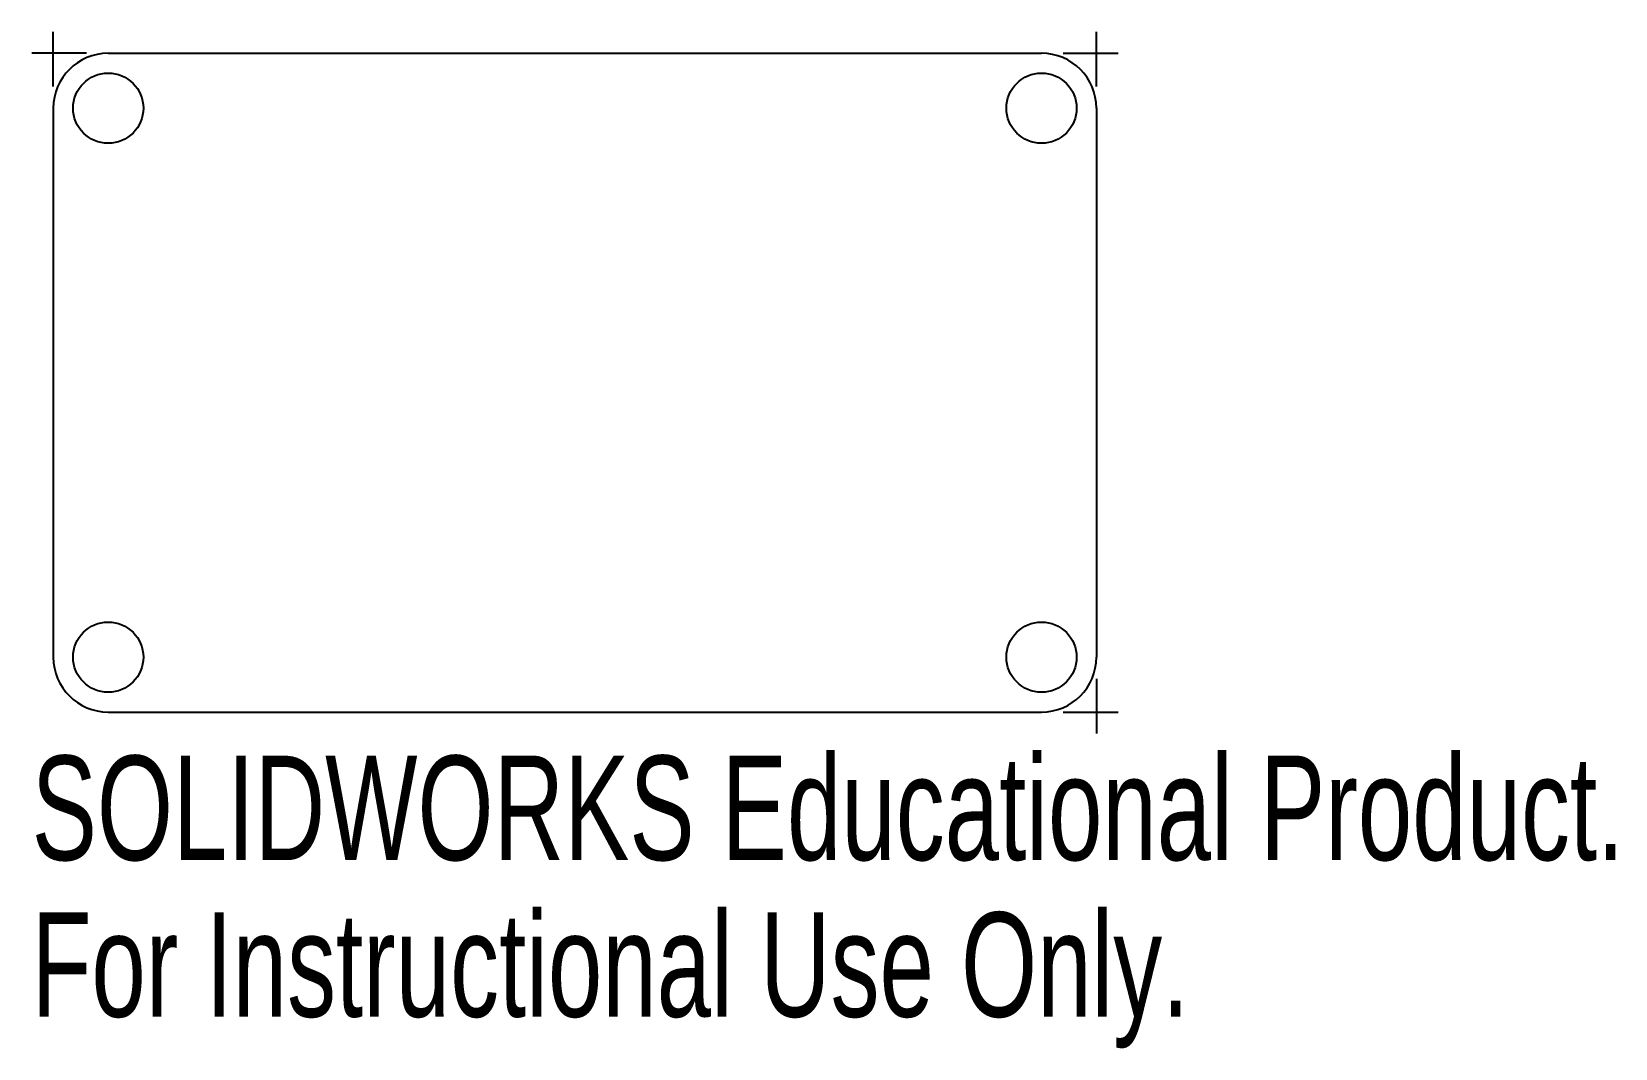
# Model space of a CAD drawing. Header units: inches. Extents: x -1.02 to 1.86, y -1.42 to 0.43.
import ezdxf

# ---------------------------------------------------------------- set-up
doc = ezdxf.new("R2010")
doc.units = ezdxf.units.IN
doc.header["$MEASUREMENT"] = 0
doc.styles.add('SLDTEXTSTYLE0', font='TXT', dxfattribs={"width": 0.7})

msp = doc.modelspace()

# ---------------------------------------------------------------- linework, layer by layer
at = {"color": 7, "linetype": 'Continuous'}
for p, q in [((-0.9843, 0.3348), (-0.9843, 0.4348)), ((0.9157, 0.3348), (0.9157, 0.4348)), ((-0.9237, 0.3954), (-1.0237, 0.3954)), ((-0.8843, 0.3954), (0.8157, 0.3954)), ((0.855, 0.3954), (0.955, 0.3954)), ((-0.9843, 0.2954), (-0.9843, -0.7046)), ((0.9157, 0.2954), (0.9157, -0.7046)), ((0.9157, -0.7439), (0.9157, -0.8439)), ((-0.8843, -0.8046), (0.8157, -0.8046)), ((0.855, -0.8046), (0.955, -0.8046))]:
    msp.add_line(p, q, dxfattribs=at)
for centre in [(-0.8843, 0.2954), (0.8157, 0.2954), (-0.8843, -0.7046), (0.8157, -0.7046)]:
    msp.add_circle(centre, 0.064, dxfattribs=at)
for centre, start, end in [((-0.8843, 0.2954), 90, 180), ((0.8157, 0.2954), 0, 90), ((-0.8843, -0.7046), 180, 270), ((0.8157, -0.7046), 270, 0)]:
    msp.add_arc(centre, 0.1, start, end, dxfattribs=at)

# ---------------------------------------------------------------- texts
at = {"color": 7, "linetype": 'Continuous', "char_height": 0.1903, "attachment_point": 1, "style": 'SLDTEXTSTYLE0'}
for s, insert in [('SOLIDWORKS Educational Product.', (-1.0237, -0.8841)), ('For Instructional Use Only.', (-1.0237, -1.1695))]:
    msp.add_mtext(s, dxfattribs=dict(at, insert=insert))

doc.saveas('drawing.dxf')
